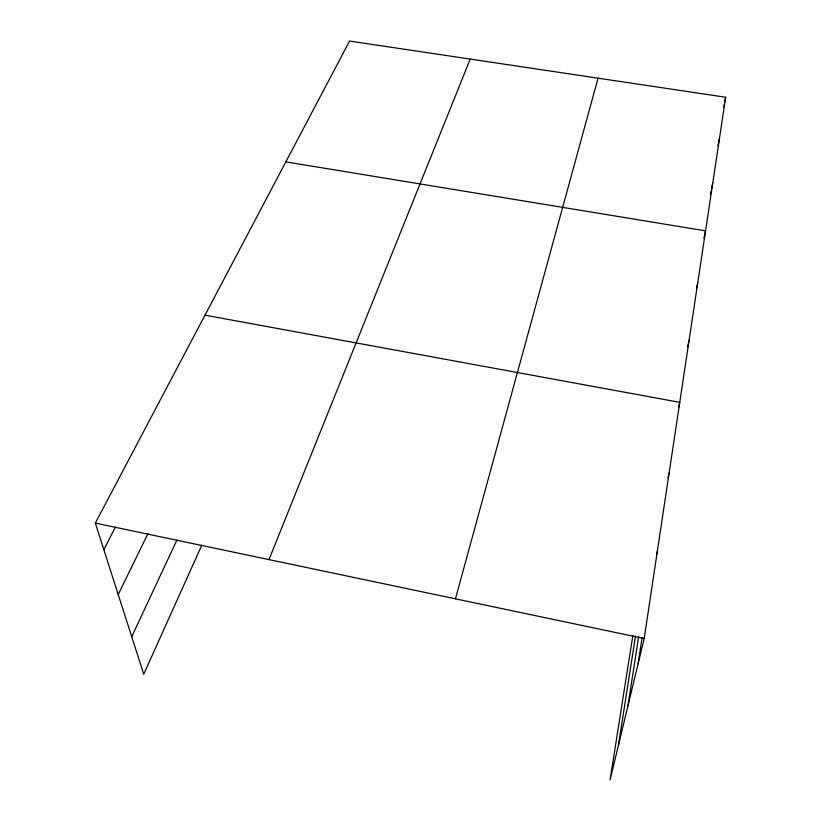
<?xml version="1.0" encoding="UTF-8"?>
<svg xmlns="http://www.w3.org/2000/svg" width="821" height="821" viewBox="0 0 821 821"><rect width="100%" height="100%" fill="white"/><g stroke="black" fill="none" stroke-linecap="round" stroke-linejoin="round"><path stroke-width="1.23" d="M632.868 635.433L610.065 779.95L644.198 638.533L725.672 97.247L349.572 41.05L95.328 523.08L143.747 674.205L201.822 545.123M638.153 663.594L642.135 637.342M627.983 705.691L638.676 636.347M618.48 745.088L635.475 636.193M723.65 107.007L724.153 104.565M724.656 102.122L725.672 97.247M717.934 145.758L719.483 138.38M710.442 193.92L710.965 191.437M711.489 188.963L712.792 182.785M703.966 238.306L705.557 230.855L285.841 161.87M696.629 288.058L697.696 283.081M687.505 347.457L689.127 340.017M678.659 407.257L679.747 402.341L204.993 315.161M668.007 477.863L669.115 473.019M656.461 555.027L657.323 551.312M455.429 598.827L598.047 78.18M268.98 559.604L470.228 59.081M131.729 636.686L176.905 540.105M118.214 594.496L147.985 533.599M103.846 549.66L115.443 527.031M95.328 523.08L644.198 638.533"/></g></svg>
